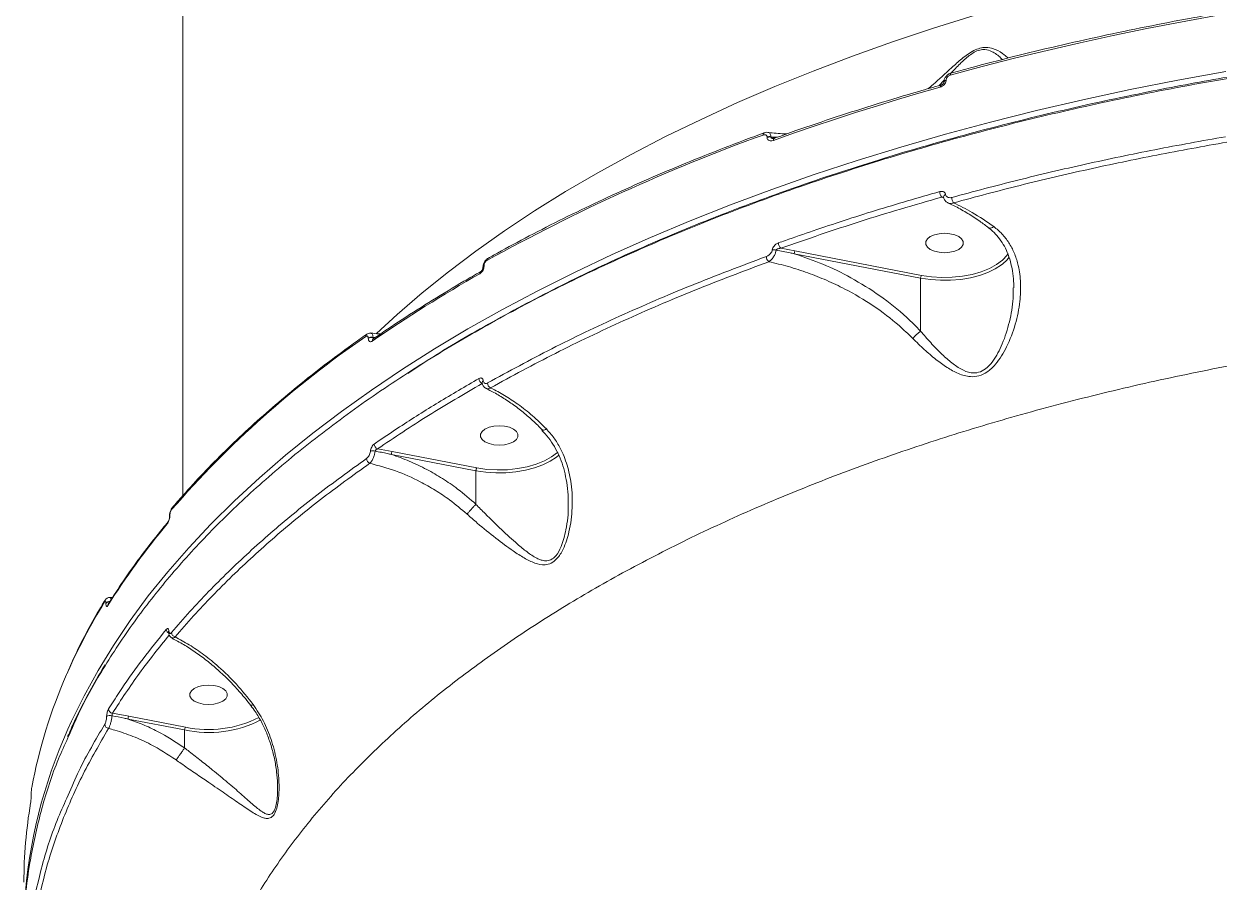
# Model space of a CAD drawing. Header units: millimetres. Extents: x -7151 to 6134, y -5040 to 5562.
# Drawn here: x -447.6 to -161.9, y 1343.6 to 1548.6 of the extents above; entities that cross this region are included whole.
import ezdxf

# ---------------------------------------------------------------- set-up
doc = ezdxf.new("R2010")
doc.units = ezdxf.units.MM
doc.layers.add('DIKOM_ОБЪЕКТ', color=7, linetype='Continuous')

msp = doc.modelspace()

# ---------------------------------------------------------------- linework, layer by layer
at = {"layer": 'DIKOM_ОБЪЕКТ', "color": 7, "linetype": 'Continuous', "lineweight": 15}
for p, q in [((-409.562, 1698.034), (-409.562, 1435.926)), ((-227.636, 1535.163), (-228.907, 1533.841)), ((-227.692, 1534.739), (-227.692, 1534.711)), ((-227.167, 1535.192), (-227.167, 1535.164)), ((-269.969, 1521.489), (-269.969, 1521.578)), ((-269.069, 1521.645), (-269.069, 1521.556)), ((-267.511, 1521.522), (-269.069, 1521.645)), ((-269.069, 1521.556), (-267.963, 1521.362)), ((-268.204, 1521.277), (-268.213, 1521.273)), ((-227.791, 1507.041), (-228.235, 1507.232)), ((-227.803, 1507.201), (-227.8, 1507.19)), ((-266.672, 1495.001), (-263.312, 1494.363)), ((-263.312, 1494.363), (-233.094, 1488.519)), ((-233.269, 1487.85), (-263.488, 1493.693)), ((-337.852, 1490.47), (-337.852, 1490.423)), ((-337.591, 1490.817), (-337.591, 1490.77)), ((-233.269, 1475.197), (-233.269, 1487.85)), ((-365.264, 1473.451), (-365.264, 1473.52)), ((-364.134, 1473.7), (-364.134, 1473.632)), ((-363.57, 1473.682), (-364.134, 1473.7)), ((-364.134, 1473.632), (-363.747, 1473.563)), ((-363.051, 1447.067), (-359.555, 1446.406)), ((-339.53, 1441.83), (-359.73, 1445.736)), ((-359.555, 1446.406), (-339.358, 1442.501)), ((-319.681, 1445.592), (-320.028, 1445.296)), ((-339.53, 1433.831), (-339.53, 1441.83)), ((-412.755, 1431.022), (-412.755, 1430.954)), ((-412.673, 1431.228), (-412.673, 1431.159)), ((-426.394, 1411.519), (-427.04, 1411.568)), ((-427.957, 1410.157), (-427.957, 1410.204)), ((-427.396, 1409.982), (-427.394, 1409.984)), ((-426.398, 1383.919), (-422.477, 1383.178)), ((-409.147, 1379.897), (-422.652, 1382.508)), ((-422.477, 1383.178), (-408.971, 1380.566)), ((-409.147, 1375.613), (-409.147, 1379.897)), ((-386.985, 1365.66), (-386.989, 1366.096)), ((-445.804, 1364.677), (-445.8, 1364.724)), ((-445.804, 1364.677), (-445.804, 1364.588)), ((-445.804, 1364.588), (-445.8, 1364.635)), ((-445.8, 1364.724), (-445.8, 1364.635))]:
    msp.add_line(p, q, dxfattribs=at)
at = {"layer": 'DIKOM_ОБЪЕКТ', "color": 7, "linetype": 'Continuous', "lineweight": 15, "flags": 128}
for points in [[(-363.323, 1474.625), (-358.384, 1479.169), (-352.405, 1484.32), (-346.123, 1489.374), (-339.546, 1494.327), (-332.678, 1499.175), (-325.526, 1503.913), (-318.098, 1508.536), (-310.398, 1513.04), (-302.436, 1517.421), (-294.218, 1521.675), (-285.752, 1525.798), (-277.045, 1529.786), (-268.107, 1533.636), (-258.945, 1537.343), (-249.567, 1540.904), (-239.983, 1544.317), (-230.202, 1547.578), (-220.232, 1550.683)], [(-163.017, 1550.504), (-171.149, 1549.029), (-179.221, 1547.468), (-187.23, 1545.822), (-195.171, 1544.092), (-203.041, 1542.278), (-210.837, 1540.381), (-218.556, 1538.402), (-226.195, 1536.342)], [(-437.036, 1380.107), (-436.177, 1382.006), (-433.186, 1388.092), (-429.854, 1394.131), (-426.183, 1400.117), (-422.176, 1406.046), (-417.837, 1411.913), (-413.169, 1417.712), (-408.176, 1423.439), (-402.863, 1429.089), (-397.233, 1434.657), (-391.293, 1440.139), (-385.046, 1445.53), (-378.498, 1450.825), (-371.654, 1456.02), (-364.52, 1461.11), (-357.103, 1466.092), (-349.408, 1470.96), (-341.442, 1475.712), (-333.212, 1480.343), (-324.724, 1484.848), (-315.986, 1489.225), (-307.005, 1493.47), (-297.789, 1497.578), (-288.345, 1501.547), (-278.681, 1505.373), (-268.806, 1509.053), (-258.728, 1512.584), (-248.455, 1515.963), (-237.996, 1519.187), (-227.36, 1522.253), (-216.555, 1525.159), (-205.591, 1527.902), (-194.478, 1530.481), (-183.224, 1532.892), (-171.838, 1535.134), (-160.331, 1537.204)], [(-225.988, 1536.853), (-226.003, 1536.848), (-226.069, 1536.804), (-226.122, 1536.729), (-226.162, 1536.624), (-226.187, 1536.494), (-226.195, 1536.342)], [(-228.584, 1533.483), (-233.714, 1532.018), (-238.805, 1530.517), (-243.854, 1528.979), (-248.861, 1527.405), (-253.824, 1525.796), (-258.744, 1524.15), (-263.619, 1522.47), (-268.447, 1520.755)], [(-227.297, 1507.839), (-227.491, 1507.731), (-227.646, 1507.604), (-227.753, 1507.464), (-227.804, 1507.32), (-227.803, 1507.201)], [(-227.562, 1493.934), (-226.294, 1494.028), (-225.129, 1494.302), (-224.161, 1494.734), (-223.469, 1495.289), (-223.108, 1495.922), (-223.108, 1496.582), (-223.469, 1497.215), (-224.161, 1497.77), (-225.129, 1498.202), (-226.294, 1498.476), (-227.562, 1498.57), (-228.83, 1498.476), (-229.995, 1498.202), (-230.963, 1497.77), (-231.655, 1497.215), (-232.016, 1496.582), (-232.016, 1495.922), (-231.655, 1495.289), (-230.963, 1494.734), (-229.995, 1494.302), (-228.83, 1494.028), (-227.562, 1493.934)], [(-213.594, 1491.3), (-213.919, 1491.044), (-215.43, 1490.064), (-217.204, 1489.208), (-219.203, 1488.496), (-221.383, 1487.944), (-223.697, 1487.562), (-226.095, 1487.359), (-228.525, 1487.34), (-230.934, 1487.505), (-233.269, 1487.85)], [(-233.094, 1488.519), (-230.7, 1488.171), (-228.232, 1488.019), (-225.746, 1488.065), (-223.305, 1488.308), (-220.967, 1488.744), (-218.787, 1489.361), (-216.82, 1490.145), (-215.113, 1491.076), (-213.706, 1492.132), (-213.609, 1492.219)], [(-213.609, 1492.219), (-212.633, 1493.287), (-212.32, 1493.745)], [(-212.079, 1492.886), (-212.704, 1492.128), (-213.594, 1491.3)], [(-333.98, 1447.944), (-332.712, 1448.038), (-331.547, 1448.312), (-330.579, 1448.744), (-329.886, 1449.299), (-329.526, 1449.932), (-329.526, 1450.591), (-329.886, 1451.224), (-330.579, 1451.779), (-331.547, 1452.211), (-332.712, 1452.485), (-333.98, 1452.579), (-335.248, 1452.485), (-336.413, 1452.211), (-337.381, 1451.779), (-338.073, 1451.224), (-338.434, 1450.591), (-338.434, 1449.932), (-338.073, 1449.299), (-337.381, 1448.744), (-336.413, 1448.312), (-335.248, 1448.038), (-333.98, 1447.944)], [(-320.028, 1445.296), (-320.287, 1445.091), (-321.782, 1444.11), (-323.54, 1443.252), (-325.522, 1442.536), (-327.687, 1441.977), (-329.987, 1441.587), (-332.373, 1441.375), (-334.793, 1441.345), (-337.196, 1441.498), (-339.53, 1441.83)], [(-339.358, 1442.501), (-336.967, 1442.166), (-334.505, 1442.025), (-332.029, 1442.082), (-329.601, 1442.336), (-327.277, 1442.779), (-325.115, 1443.402), (-323.164, 1444.189), (-321.474, 1445.122), (-320.083, 1446.178), (-319.936, 1446.314)], [(-403.439, 1385.981), (-402.171, 1386.075), (-401.006, 1386.349), (-400.038, 1386.781), (-399.346, 1387.336), (-398.985, 1387.969), (-398.985, 1388.629), (-399.346, 1389.262), (-400.038, 1389.817), (-401.006, 1390.249), (-402.171, 1390.523), (-403.439, 1390.616), (-404.707, 1390.523), (-405.872, 1390.249), (-406.84, 1389.817), (-407.532, 1389.262), (-407.893, 1388.629), (-407.893, 1387.969), (-407.532, 1387.336), (-406.84, 1386.781), (-405.872, 1386.349), (-404.707, 1386.075), (-403.439, 1385.981)]]:
    msp.add_lwpolyline(points, dxfattribs=at)
at = {"layer": 'DIKOM_ОБЪЕКТ', "color": 7, "linetype": 'Continuous', "lineweight": 15}
for centre, radius, start, end in [((-228.082, 1533.576), 0.51, 125.06718, 190.52961), ((-227.112, 1534.596), 0.599, 95.32905, 165.79632), ((-227.115, 1534.576), 0.591, 95.05794, 167.46486), ((-270.414, 1522.122), 0.526, 122.7755, 188.3802), ((-116.389, 1094.408), 454.706, 109.86961, 119.01111), ((-269.389, 1519.864), 1.809, 79.81987, 108.69879), ((-269.389, 1519.774), 1.81, 79.83259, 108.68606), ((-267.934, 1520.835), 0.52, 122.52132, 188.89076), ((-226.716, 1508.53), 1.999, 179.94984, 220.5067), ((-223.783, 1507.142), 2.064, 180.2539, 218.60382), ((-268.374, 1492.513), 2.138, 74.44297, 99.20728), ((-265.51, 1496.286), 1.733, 180.47022, 227.87887), ((-262.177, 1493.707), 1.311, 149.98922, 180.608), ((-336.342, 1492.112), 0.572, 124.2949, 185.15973), ((-268.391, 1493.053), 1.743, 180.8256, 226.84292), ((-169.386, 1189.875), 343.595, 119.5045, 124.56554), ((-338.036, 1488.964), 0.57, 124.22986, 185.28999), ((-337.427, 1490.42), 0.429, 112.47863, 172.71658), ((-337.43, 1490.377), 0.425, 112.26795, 174.58921), ((-231.958, 1487.864), 1.311, 149.98922, 180.608), ((-227.118, 1271.7), 245.258, 124.45462, 139.01587), ((-365.27, 1473.971), 0.604, 128.01908, 183.52875), ((-364.461, 1472.122), 1.612, 78.29017, 119.86917), ((-364.461, 1472.053), 1.612, 78.29017, 119.86917), ((-363.721, 1472.855), 0.604, 127.71893, 183.49717), ((-337.397, 1463.926), 1.413, 181.95263, 241.6442), ((-337.535, 1462.905), 0.517, 120.71285, 183.3962), ((-335.349, 1462.87), 1.433, 182.14559, 239.27073), ((-362.525, 1448.287), 1.329, 182.66229, 246.64949), ((-364.104, 1444.658), 1.938, 75.73983, 110.0875), ((-358.42, 1445.75), 1.311, 149.98245, 180.60977), ((-364.336, 1444.824), 1.331, 182.89276, 244.84693), ((-412.438, 1431.013), 0.318, 137.60127, 177.91641), ((-412.439, 1430.945), 0.317, 137.55619, 178.70433), ((-411.596, 1432.568), 0.665, 140.12826, 181.30267), ((-280.754, 1317.769), 173.115, 139.96435, 147.95993), ((-412.62, 1429.138), 0.679, 140.22567, 180.84283), ((-427.563, 1410.578), 0.696, 148.81145, 180.52087), ((-306.105, 1335.722), 143.262, 148.50208, 156.37463), ((-427.126, 1409.44), 1.129, 84.54839, 137.38505), ((-427.134, 1409.404), 1.115, 85.60411, 137.52852), ((-426.802, 1409.615), 0.698, 148.47577, 180.49121), ((-412.387, 1404.005), 1.153, 184.06025, 241.41539), ((-412.558, 1403.293), 0.437, 144.7121, 182.99078), ((-411.133, 1403.256), 1.169, 184.17148, 255.00597), ((-324.524, 1343.528), 123.259, 156.26794, 169.42382), ((-426.922, 1381.749), 1.607, 74.92185, 122.99411), ((-426.242, 1385.019), 1.112, 184.63322, 261.92993), ((-421.342, 1382.522), 1.311, 149.98245, 180.60977), ((-403.463, 1406.712), 26.719, 258.10464, 296.82692), ((-328.204, 1330.984), 119.405, 155.70724, 176.38424), ((-427.143, 1381.342), 1.102, 184.5582, 259.40334), ((-403.436, 1406.62), 27.326, 257.93827, 297.08194), ((-407.835, 1379.911), 1.311, 149.98922, 180.608), ((-335.298, 1343.53), 112.264, 170.32587, 179.98847)]:
    msp.add_arc(centre, radius, start, end, dxfattribs=at)
for points, knots in [([(-162.867, 1551.002), (-164.777, 1550.662), (-170.316, 1549.676), (-179.404, 1547.927), (-190.087, 1545.705), (-200.647, 1543.332), (-211.076, 1540.809), (-219.506, 1538.628), (-224.443, 1537.276), (-225.989, 1536.852)], [0, 0, 0, 0, 0.0879806, 0.2551317, 0.4222891, 0.5894507, 0.7566152, 0.9237863, 1, 1, 1, 1]), ([(-28.564, 1546.581), (-33.143, 1546.552), (-45.477, 1546.475), (-65.545, 1545.799), (-88.668, 1544.392), (-111.827, 1542.3), (-134.94, 1539.512), (-157.924, 1536.02), (-180.274, 1531.899), (-201.927, 1527.18), (-222.838, 1521.902), (-243.348, 1515.982), (-263.366, 1509.411), (-282.81, 1502.197), (-301.252, 1494.498), (-318.651, 1486.354), (-334.991, 1477.809), (-350.54, 1468.726), (-365.207, 1459.113), (-378.918, 1448.99), (-391.226, 1438.704), (-402.164, 1428.312), (-411.793, 1417.869), (-420.418, 1407.083), (-427.902, 1395.966), (-433.512, 1386.232), (-436.109, 1380.188), (-437.045, 1378.008)], [0, 0, 0, 0, 0.0243023, 0.065474, 0.1066773, 0.1478491, 0.1902168, 0.2326189, 0.2749866, 0.3161585, 0.3573618, 0.3985335, 0.4409013, 0.4833036, 0.5256713, 0.5668428, 0.6080463, 0.649218, 0.6915856, 0.7339879, 0.7763555, 0.8160449, 0.8557626, 0.8954519, 0.9362087, 0.9769961, 1, 1, 1, 1]), ([(-355.79, 1465.095), (-353.9, 1466.355), (-347.2, 1470.823), (-334.634, 1478.05), (-318.182, 1486.736), (-300.77, 1494.89), (-282.492, 1502.521), (-263.373, 1509.619), (-243.487, 1516.169), (-222.925, 1522.139), (-201.783, 1527.503), (-181.488, 1531.936), (-162.194, 1535.558), (-144.013, 1538.498), (-125.592, 1541.01), (-106.758, 1543.113), (-87.532, 1544.783), (-67.948, 1545.991), (-48.275, 1546.76), (-35.131, 1546.869), (-28.562, 1546.924)], [0, 0, 0, 0, 0.0246416, 0.0873684, 0.1499955, 0.2124251, 0.2748548, 0.3374811, 0.4002081, 0.4629345, 0.5255612, 0.5879908, 0.6385772, 0.6892155, 0.7398537, 0.7904401, 0.842801, 0.8952202, 0.9476388, 1, 1, 1, 1]), ([(-231.499, 1533.101), (-231.095, 1533.434), (-229.279, 1534.93), (-226.63, 1537.469), (-223.853, 1539.941), (-222.056, 1541.332), (-220.601, 1542.251), (-219.076, 1542.864), (-217.41, 1543.057), (-216.271, 1542.804), (-214.731, 1542.221), (-213.461, 1541.433), (-212.672, 1540.696), (-212.394, 1540.438)], [0, 0, 0, 0, 0.0632719, 0.2840959, 0.4012131, 0.4605578, 0.5217823, 0.5807883, 0.639747, 0.7316642, 0.7562157, 0.9144027, 1, 1, 1, 1]), ([(-213.804, 1540.072), (-213.861, 1540.143), (-214.369, 1540.786), (-215.272, 1541.477), (-216.641, 1542.21), (-217.628, 1542.552), (-219.129, 1542.443), (-220.46, 1541.875), (-221.676, 1541.039), (-222.486, 1540.346), (-223.7, 1539.241), (-224.81, 1538.105), (-225.765, 1537.11), (-226.037, 1536.827)], [0, 0, 0, 0, 0.0294738, 0.2662165, 0.3016022, 0.4310495, 0.5111479, 0.5909141, 0.6673955, 0.7443616, 0.76071, 0.931826, 1, 1, 1, 1]), ([(-225.986, 1536.838), (-226.043, 1536.826), (-226.345, 1536.763), (-226.867, 1536.435), (-227.392, 1535.85), (-227.674, 1535.236), (-227.667, 1534.871), (-227.664, 1534.742)], [0, 0, 0, 0, 0.0618311, 0.3256262, 0.6140308, 0.8635265, 1, 1, 1, 1]), ([(-228.375, 1533.993), (-230.146, 1533.491), (-235.281, 1532.034), (-243.663, 1529.515), (-253.459, 1526.389), (-261.626, 1523.626), (-266.498, 1521.886), (-268.213, 1521.273)], [0, 0, 0, 0, 0.1293243, 0.3750459, 0.6207757, 0.8665113, 1, 1, 1, 1]), ([(-227.167, 1535.164), (-227.171, 1535.099), (-227.181, 1534.884), (-227.318, 1534.491), (-227.636, 1534.043), (-228.08, 1533.671), (-228.416, 1533.546), (-228.584, 1533.483)], [0, 0, 0, 0, 0.0931384, 0.3039013, 0.5301909, 0.765217, 1, 1, 1, 1]), ([(-227.694, 1534.705), (-227.693, 1534.698), (-227.692, 1534.681), (-227.712, 1534.595), (-227.764, 1534.478), (-227.857, 1534.34), (-227.995, 1534.197), (-228.166, 1534.076), (-228.307, 1534.01), (-228.365, 1533.998), (-228.374, 1533.996)], [0, 0, 0, 0, 0.0920622, 0.2055544, 0.3189866, 0.4536194, 0.6001759, 0.7735321, 0.9657646, 1, 1, 1, 1]), ([(-226.195, 1536.342), (-226.31, 1536.3), (-226.539, 1536.214), (-226.843, 1535.961), (-227.063, 1535.654), (-227.158, 1535.383), (-227.165, 1535.236), (-227.167, 1535.192)], [0, 0, 0, 0, 0.2336494, 0.4673412, 0.6955613, 0.9086916, 1, 1, 1, 1]), ([(-270.699, 1522.564), (-272.342, 1521.957), (-277.106, 1520.196), (-284.85, 1517.181), (-293.862, 1513.478), (-302.672, 1509.647), (-311.275, 1505.692), (-319.666, 1501.617), (-327.692, 1497.498), (-333.308, 1494.461), (-336.22, 1492.832), (-336.664, 1492.584)], [0, 0, 0, 0, 0.0688399, 0.1996462, 0.3304607, 0.4612751, 0.592095, 0.7229207, 0.8537488, 0.9776952, 1, 1, 1, 1]), ([(-269.762, 1522.682), (-269.774, 1522.686), (-269.972, 1522.737), (-270.302, 1522.699), (-270.588, 1522.582), (-270.694, 1522.538)], [0, 0, 0, 0, 0.0410759, 0.6437573, 1, 1, 1, 1]), ([(-265.278, 1522.315), (-265.474, 1522.318), (-266.953, 1522.343), (-268.455, 1522.517), (-269.757, 1522.667)], [0, 0, 0, 0, 0.1329306, 1, 1, 1, 1]), ([(-269.757, 1522.666), (-269.685, 1522.659), (-269.509, 1522.641), (-269.294, 1522.439), (-269.118, 1522.109), (-269.086, 1521.801), (-269.069, 1521.645)], [0, 0, 0, 0, 0.1875408, 0.4574353, 0.7258839, 1, 1, 1, 1]), ([(-269.969, 1521.578), (-269.977, 1521.656), (-269.993, 1521.812), (-270.115, 1521.983), (-270.301, 1522.096), (-270.56, 1522.136), (-270.784, 1522.098), (-270.915, 1522.052), (-270.935, 1522.045)], [0, 0, 0, 0, 0.1673386, 0.3344699, 0.5091423, 0.7130189, 0.9577337, 1, 1, 1, 1]), ([(-268.447, 1520.755), (-268.475, 1520.745), (-268.682, 1520.673), (-269.038, 1520.616), (-269.45, 1520.684), (-269.739, 1520.864), (-269.931, 1521.129), (-269.956, 1521.369), (-269.969, 1521.489)], [0, 0, 0, 0, 0.0393106, 0.2872402, 0.4952077, 0.6710245, 0.8352889, 1, 1, 1, 1]), ([(-269.069, 1521.556), (-269.066, 1521.534), (-269.06, 1521.491), (-269.003, 1521.408), (-268.872, 1521.321), (-268.693, 1521.256), (-268.561, 1521.236), (-268.508, 1521.228)], [0, 0, 0, 0, 0.10297359, 0.20458712, 0.45396904, 0.77811347, 1, 1, 1, 1]), ([(-268.207, 1521.287), (-268.257, 1521.266), (-268.387, 1521.212), (-268.501, 1521.222), (-268.5, 1521.221), (-268.5, 1521.22)], [0, 0, 0, 0, 0.3300952, 0.8494794, 1, 1, 1, 1]), ([(-225.847, 1507.132), (-220.592, 1508.54), (-210.081, 1511.356), (-193.851, 1515.143), (-177.324, 1518.63), (-166.05, 1520.646), (-160.414, 1521.653)], [0, 0, 0, 0, 0.2490971, 0.4981961, 0.7490989, 1, 1, 1, 1]), ([(-160.111, 1520.341), (-165.695, 1519.343), (-176.862, 1517.348), (-193.315, 1513.88), (-209.551, 1510.098), (-220.114, 1507.268), (-225.396, 1505.854)], [0, 0, 0, 0, 0.24909903, 0.49819331, 0.74909785, 1, 1, 1, 1]), ([(-267.243, 1496.272), (-266.695, 1496.468), (-263.955, 1497.446), (-256.311, 1500.094), (-244.115, 1504.079), (-233.851, 1507.047), (-228.714, 1508.532)], [0, 0, 0, 0, 0.0441452, 0.2207204, 0.6100142, 1, 1, 1, 1]), ([(-228.714, 1508.532), (-228.667, 1508.544), (-228.459, 1508.596), (-228.104, 1508.604), (-227.715, 1508.47), (-227.421, 1508.216), (-227.338, 1507.965), (-227.297, 1507.839)], [0, 0, 0, 0, 0.0733507, 0.3225099, 0.5550146, 0.7774182, 1, 1, 1, 1]), ([(-228.235, 1507.232), (-234.792, 1505.33), (-247.925, 1501.52), (-260.417, 1497.176), (-266.672, 1495.001)], [0, 0, 0, 0, 0.4992736, 1, 1, 1, 1]), ([(-227.763, 1507.139), (-227.808, 1507.158), (-227.932, 1507.209), (-228.096, 1507.229), (-228.21, 1507.231), (-228.235, 1507.232)], [0, 0, 0, 0, 0.3053162, 0.8404969, 1, 1, 1, 1]), ([(-227.792, 1507.202), (-227.789, 1507.172), (-227.76, 1506.868), (-227.462, 1506.377), (-227.045, 1505.948), (-226.751, 1505.858), (-226.7, 1505.842)], [0, 0, 0, 0, 0.0502384, 0.4928999, 0.9118228, 1, 1, 1, 1]), ([(-227.297, 1507.839), (-227.255, 1507.712), (-227.172, 1507.458), (-226.873, 1507.2), (-226.476, 1507.062), (-226.111, 1507.067), (-225.896, 1507.12), (-225.847, 1507.132)], [0, 0, 0, 0, 0.2211108, 0.4418678, 0.674489, 0.9251765, 1, 1, 1, 1]), ([(-226.71, 1505.792), (-226.118, 1505.524), (-224.551, 1504.813), (-222.017, 1503.363), (-219.344, 1501.657), (-217.678, 1500.382), (-216.951, 1499.827)], [0, 0, 0, 0, 0.1798185, 0.4760351, 0.7716088, 1, 1, 1, 1]), ([(-225.396, 1505.854), (-225.467, 1505.828), (-225.774, 1505.718), (-226.245, 1505.655), (-226.562, 1505.789), (-226.689, 1505.842)], [0, 0, 0, 0, 0.1516344, 0.659964, 1, 1, 1, 1]), ([(-225.396, 1505.854), (-223.907, 1505.136), (-220.651, 1503.567), (-217.498, 1501.358), (-215.788, 1500.16)], [0, 0, 0, 0, 0.4574423, 1, 1, 1, 1]), ([(-215.788, 1500.16), (-215.699, 1500.093), (-214.909, 1499.491), (-213.533, 1498.195), (-211.935, 1496.043), (-210.708, 1493.578), (-209.746, 1490.467), (-209.268, 1486.679), (-209.47, 1481.942), (-210.525, 1476.753), (-212.17, 1472.382), (-213.911, 1469.237), (-215.414, 1467.14), (-217.216, 1465.413), (-219.315, 1464.39), (-221.7, 1464.187), (-224.293, 1464.961), (-227.003, 1466.485), (-229.705, 1468.461), (-232.437, 1470.783), (-234.249, 1472.557), (-235.161, 1473.449)], [0, 0, 0, 0, 0.0056299, 0.0501946, 0.0960213, 0.143343, 0.1917776, 0.262306, 0.3349982, 0.4257406, 0.5191878, 0.5587282, 0.5987865, 0.6438246, 0.6799316, 0.7160757, 0.7691278, 0.8232017, 0.8784536, 0.9388517, 1, 1, 1, 1]), ([(-216.975, 1499.819), (-216.666, 1499.582), (-215.824, 1498.935), (-214.666, 1497.633), (-213.479, 1495.936), (-212.512, 1494.004), (-211.785, 1491.871), (-211.278, 1489.533), (-211.017, 1487.417), (-211.033, 1486.058), (-211.038, 1485.567)], [0, 0, 0, 0, 0.0728186, 0.198951, 0.3318498, 0.4697349, 0.6117449, 0.7560879, 0.9118799, 1, 1, 1, 1]), ([(-215.788, 1500.16), (-215.818, 1500.139), (-216.008, 1500.002), (-216.36, 1499.811), (-216.743, 1499.719), (-216.879, 1499.828), (-216.934, 1499.872)], [0, 0, 0, 0, 0.0592205, 0.3796331, 0.7480414, 1, 1, 1, 1]), ([(-270.134, 1493.028), (-269.925, 1493.126), (-269.556, 1493.298), (-269.118, 1493.729), (-268.825, 1494.173), (-268.753, 1494.473), (-268.717, 1494.624)], [0, 0, 0, 0, 0.3291762, 0.5798038, 0.7886247, 1, 1, 1, 1]), ([(-267.801, 1494.573), (-267.851, 1494.321), (-267.948, 1493.828), (-268.318, 1493.061), (-268.826, 1492.362), (-269.284, 1491.961), (-269.541, 1491.806), (-269.583, 1491.781)], [0, 0, 0, 0, 0.2233862, 0.4376676, 0.6849511, 0.9488152, 1, 1, 1, 1]), ([(-268.717, 1494.624), (-268.678, 1494.782), (-268.601, 1495.097), (-268.287, 1495.563), (-267.853, 1495.974), (-267.476, 1496.186), (-267.267, 1496.264), (-267.243, 1496.272)], [0, 0, 0, 0, 0.2148069, 0.4259436, 0.6816953, 0.9641136, 1, 1, 1, 1]), ([(-266.672, 1495.001), (-266.831, 1494.987), (-267.107, 1494.962), (-267.453, 1494.86), (-267.661, 1494.749), (-267.766, 1494.65), (-267.791, 1494.596), (-267.801, 1494.573)], [0, 0, 0, 0, 0.3755302, 0.651716, 0.8445117, 0.9349417, 1, 1, 1, 1]), ([(-263.488, 1493.693), (-263.8, 1493.759), (-265.236, 1494.062), (-266.675, 1494.349), (-267.801, 1494.573)], [0, 0, 0, 0, 0.2174648, 1, 1, 1, 1]), ([(-336.658, 1492.569), (-336.715, 1492.542), (-336.957, 1492.426), (-337.324, 1492.036), (-337.69, 1491.404), (-337.871, 1490.834), (-337.838, 1490.531), (-337.832, 1490.474)], [0, 0, 0, 0, 0.0780539, 0.3328451, 0.6248343, 0.9304038, 1, 1, 1, 1]), ([(-336.912, 1492.06), (-336.988, 1492.008), (-337.14, 1491.903), (-337.344, 1491.641), (-337.497, 1491.337), (-337.579, 1491.048), (-337.587, 1490.883), (-337.591, 1490.817)], [0, 0, 0, 0, 0.2142668, 0.4284328, 0.6428915, 0.8577478, 1, 1, 1, 1]), ([(-336.781, 1462.816), (-331.711, 1465.573), (-321.572, 1471.087), (-305.248, 1478.84), (-288.192, 1486.231), (-276.153, 1490.762), (-270.134, 1493.028)], [0, 0, 0, 0, 0.2485944, 0.4971904, 0.7485937, 1, 1, 1, 1]), ([(-269.583, 1491.781), (-275.522, 1489.547), (-287.401, 1485.078), (-304.368, 1477.739), (-320.732, 1469.982), (-330.965, 1464.419), (-336.081, 1461.638)], [0, 0, 0, 0, 0.2485948, 0.4971896, 0.7485958, 1, 1, 1, 1]), ([(-235.161, 1473.449), (-236.23, 1474.483), (-239.144, 1477.301), (-244.546, 1481.364), (-250.449, 1484.866), (-255.738, 1487.388), (-260.247, 1489.178), (-264.87, 1490.687), (-268.012, 1491.417), (-269.583, 1491.781)], [0, 0, 0, 0, 0.11280067, 0.30737451, 0.50623244, 0.62802746, 0.74983027, 0.87491274, 1, 1, 1, 1]), ([(-263.488, 1493.693), (-261.195, 1492.909), (-256.576, 1491.328), (-249.697, 1487.958), (-242.923, 1483.745), (-237.379, 1479.367), (-234.362, 1476.306), (-233.269, 1475.197)], [0, 0, 0, 0, 0.2061858, 0.4154228, 0.6401035, 0.8695977, 1, 1, 1, 1]), ([(-338.356, 1489.435), (-339.71, 1488.66), (-343.635, 1486.413), (-349.947, 1482.609), (-357.194, 1478.022), (-361.803, 1474.888), (-364.09, 1473.333)], [0, 0, 0, 0, 0.1498879, 0.43471084, 0.71954537, 1, 1, 1, 1]), ([(-337.591, 1490.77), (-337.596, 1490.673), (-337.608, 1490.427), (-337.729, 1489.997), (-337.959, 1489.541), (-338.262, 1489.148), (-338.49, 1488.99), (-338.604, 1488.911)], [0, 0, 0, 0, 0.1407804, 0.355295, 0.5700362, 0.784912, 1, 1, 1, 1]), ([(-337.855, 1490.418), (-337.855, 1490.395), (-337.854, 1490.338), (-337.881, 1490.185), (-337.944, 1489.987), (-338.047, 1489.776), (-338.172, 1489.6), (-338.276, 1489.491), (-338.344, 1489.442), (-338.35, 1489.439), (-338.351, 1489.439)], [0, 0, 0, 0, 0.0888078, 0.2207534, 0.3688466, 0.5326132, 0.6969814, 0.8337498, 0.9576086, 1, 1, 1, 1]), ([(-233.273, 1475.189), (-233.272, 1475.187), (-232.485, 1474.249), (-230.866, 1472.407), (-228.493, 1469.942), (-226.118, 1467.791), (-223.777, 1466.099), (-221.5, 1465.137), (-219.387, 1465.216), (-217.542, 1466.197), (-216.013, 1467.897), (-214.749, 1469.961), (-213.29, 1473.076), (-211.949, 1477.446), (-211.123, 1482.01), (-211.129, 1484.725), (-211.131, 1485.573)], [0, 0, 0, 0, 0.0001156, 0.0880533, 0.176916, 0.2541013, 0.3324648, 0.4043127, 0.4512791, 0.4981099, 0.5587017, 0.6142692, 0.6707842, 0.8029619, 0.9385397, 1, 1, 1, 1]), ([(-365.642, 1474.448), (-366.834, 1473.605), (-370.293, 1471.161), (-375.823, 1467.043), (-382.14, 1462.065), (-388.187, 1456.998), (-393.964, 1451.847), (-399.465, 1446.615), (-404.683, 1441.305), (-408.868, 1436.756), (-411.268, 1433.968), (-412.107, 1432.994)], [0, 0, 0, 0, 0.0652738, 0.1892985, 0.3133253, 0.4373495, 0.5613716, 0.6853862, 0.8093958, 0.9333928, 1, 1, 1, 1]), ([(-89.117, 1476.513), (-96.056, 1475.866), (-109.941, 1474.571), (-130.463, 1471.876), (-150.878, 1468.609), (-171.093, 1464.7), (-191.034, 1460.162), (-210.263, 1455.091), (-228.73, 1449.518), (-246.404, 1443.483), (-263.572, 1436.887), (-280.152, 1429.73), (-296.071, 1422.022), (-310.982, 1413.931), (-324.857, 1405.494), (-337.692, 1396.752), (-349.694, 1387.567), (-360.782, 1377.95), (-370.896, 1367.924), (-379.82, 1357.705), (-387.548, 1347.329), (-394.104, 1336.839), (-399.593, 1326.07), (-403.937, 1315.046), (-407.137, 1303.8), (-408.968, 1292.568), (-409.716, 1284.704), (-409.524, 1280.629), (-409.506, 1280.25)], [0, 0, 0, 0, 0.0392427, 0.0785159, 0.1177585, 0.158142, 0.1985586, 0.2389421, 0.2781873, 0.3174623, 0.3567076, 0.3970912, 0.4375084, 0.4778924, 0.5171659, 0.5564696, 0.5957434, 0.6361547, 0.6765986, 0.7170099, 0.7563481, 0.7957165, 0.8350548, 0.8755303, 0.9160386, 0.9565142, 0.9959507, 1, 1, 1, 1]), ([(-365.264, 1473.52), (-365.27, 1473.607), (-365.283, 1473.783), (-365.381, 1473.96), (-365.527, 1474.047), (-365.699, 1474.037), (-365.82, 1473.966), (-365.874, 1473.934)], [0, 0, 0, 0, 0.2039939, 0.4080235, 0.6135528, 0.8265385, 1, 1, 1, 1]), ([(-364.654, 1474.704), (-364.699, 1474.715), (-364.89, 1474.762), (-365.238, 1474.661), (-365.526, 1474.556), (-365.642, 1474.447), (-365.643, 1474.446)], [0, 0, 0, 0, 0.1286659, 0.5489349, 0.9950538, 1, 1, 1, 1]), ([(-364.658, 1474.707), (-364.637, 1474.71), (-364.522, 1474.73), (-364.356, 1474.566), (-364.184, 1474.23), (-364.151, 1473.877), (-364.134, 1473.7)], [0, 0, 0, 0, 0.0677541, 0.3776959, 0.6885184, 1, 1, 1, 1]), ([(-362.302, 1474.534), (-362.454, 1474.538), (-363.23, 1474.556), (-364.02, 1474.665), (-364.654, 1474.753)], [0, 0, 0, 0, 0.1966123, 1, 1, 1, 1]), ([(-235.161, 1473.449), (-235.131, 1473.481), (-234.922, 1473.706), (-234.487, 1474.142), (-233.847, 1474.728), (-233.464, 1475.035), (-233.273, 1475.189)], [0, 0, 0, 0, 0.0544829, 0.3766863, 0.6883344, 1, 1, 1, 1]), ([(-233.269, 1475.197), (-233.269, 1475.196), (-233.27, 1475.193), (-233.271, 1475.19), (-233.272, 1475.189), (-233.273, 1475.189)], [0, 0, 0, 0, 0.4529142, 0.826354, 1, 1, 1, 1]), ([(-364.324, 1472.818), (-364.407, 1472.769), (-364.594, 1472.659), (-364.861, 1472.648), (-365.084, 1472.784), (-365.235, 1473.053), (-365.254, 1473.318), (-365.264, 1473.451)], [0, 0, 0, 0, 0.17411906, 0.38955566, 0.59575991, 0.79788916, 1, 1, 1, 1]), ([(-364.134, 1473.632), (-364.129, 1473.594), (-364.124, 1473.548), (-364.085, 1473.469), (-364.045, 1473.435), (-364.01, 1473.407)], [0, 0, 0, 0, 0.3986781, 0.4839567, 1, 1, 1, 1]), ([(-364.084, 1473.338), (-364.092, 1473.332), (-364.104, 1473.324), (-364.097, 1473.327), (-364.095, 1473.328)], [0, 0, 0, 0, 0.6761651, 1, 1, 1, 1]), ([(-363.852, 1448.226), (-363.452, 1448.5), (-361.451, 1449.873), (-356.422, 1453.228), (-348.569, 1458.216), (-342.064, 1461.99), (-338.809, 1463.878)], [0, 0, 0, 0, 0.0507739, 0.2538563, 0.6266997, 1, 1, 1, 1]), ([(-338.068, 1462.683), (-342.405, 1460.159), (-351.088, 1455.104), (-359.061, 1449.748), (-363.051, 1447.067)], [0, 0, 0, 0, 0.4994479, 1, 1, 1, 1]), ([(-338.809, 1463.878), (-338.786, 1463.891), (-338.649, 1463.965), (-338.4, 1464.027), (-338.11, 1463.951), (-337.888, 1463.726), (-337.829, 1463.475), (-337.799, 1463.35)], [0, 0, 0, 0, 0.0489238, 0.2871166, 0.5249455, 0.7625036, 1, 1, 1, 1]), ([(-338.052, 1462.89), (-338.053, 1462.893), (-338.057, 1462.902), (-338.053, 1462.88), (-338.051, 1462.867)], [0, 0, 0, 0, 0.3775156, 1, 1, 1, 1]), ([(-338.041, 1462.877), (-338.038, 1462.834), (-338.018, 1462.551), (-337.815, 1462.105), (-337.47, 1461.67), (-337.189, 1461.563), (-337.106, 1461.532)], [0, 0, 0, 0, 0.07269586, 0.48062586, 0.84657773, 1, 1, 1, 1]), ([(-337.799, 1463.35), (-337.769, 1463.224), (-337.709, 1462.972), (-337.486, 1462.746), (-337.193, 1462.669), (-336.941, 1462.731), (-336.804, 1462.804), (-336.781, 1462.816)], [0, 0, 0, 0, 0.2377128, 0.475457, 0.7137315, 0.952023, 1, 1, 1, 1]), ([(-337.124, 1461.454), (-336.496, 1461.152), (-334.964, 1460.416), (-332.539, 1458.949), (-329.873, 1457.111), (-327.272, 1455.021), (-325.186, 1453.164), (-324.016, 1451.937), (-323.645, 1451.549)], [0, 0, 0, 0, 0.1348221, 0.3284301, 0.5225418, 0.7166823, 0.910373, 1, 1, 1, 1]), ([(-336.081, 1461.638), (-336.118, 1461.617), (-336.341, 1461.493), (-336.714, 1461.376), (-336.979, 1461.476), (-337.097, 1461.52)], [0, 0, 0, 0, 0.1011366, 0.6028839, 1, 1, 1, 1]), ([(-336.081, 1461.638), (-336.039, 1461.618), (-334.912, 1461.082), (-332.693, 1459.888), (-329.369, 1457.696), (-325.994, 1455.057), (-323.812, 1452.927), (-322.713, 1451.855)], [0, 0, 0, 0, 0.0089008, 0.2417866, 0.4772792, 0.7368299, 1, 1, 1, 1]), ([(-322.713, 1451.855), (-322.09, 1451.151), (-320.83, 1449.729), (-319.095, 1446.832), (-317.613, 1443.155), (-316.605, 1438.347), (-316.386, 1432.951), (-316.972, 1428.371), (-317.876, 1425.095), (-318.751, 1422.857), (-319.95, 1420.899), (-321.507, 1419.662), (-323.328, 1419.211), (-325.516, 1419.691), (-328.024, 1420.948), (-331.094, 1422.935), (-334.793, 1425.707), (-338.527, 1428.731), (-340.842, 1430.751), (-341.66, 1431.465)], [0, 0, 0, 0, 0.0443376, 0.0895894, 0.1599539, 0.2324662, 0.3224989, 0.4152109, 0.4503606, 0.4859289, 0.5329433, 0.5664241, 0.5998048, 0.6530984, 0.7102647, 0.7686665, 0.857876, 0.9497889, 1, 1, 1, 1]), ([(-323.756, 1451.441), (-323.491, 1451.18), (-322.64, 1450.339), (-321.431, 1448.704), (-320.138, 1446.562), (-319.117, 1444.233), (-318.354, 1441.714), (-317.805, 1438.98), (-317.506, 1436.434), (-317.512, 1434.795), (-317.515, 1434.167)], [0, 0, 0, 0, 0.0587412, 0.1889141, 0.3230072, 0.4584221, 0.5951295, 0.7411372, 0.9007187, 1, 1, 1, 1]), ([(-322.713, 1451.855), (-322.743, 1451.836), (-322.875, 1451.753), (-323.158, 1451.601), (-323.476, 1451.489), (-323.569, 1451.56), (-323.61, 1451.592)], [0, 0, 0, 0, 0.0660665, 0.2927028, 0.6909311, 1, 1, 1, 1]), ([(-364.769, 1446.478), (-364.741, 1446.657), (-364.687, 1447.005), (-364.463, 1447.519), (-364.179, 1447.955), (-363.961, 1448.135), (-363.852, 1448.226)], [0, 0, 0, 0, 0.2592089, 0.5022068, 0.7511177, 1, 1, 1, 1]), ([(-365.665, 1444.757), (-365.559, 1444.846), (-365.347, 1445.024), (-365.067, 1445.453), (-364.864, 1445.936), (-364.788, 1446.287), (-364.771, 1446.458), (-364.769, 1446.478)], [0, 0, 0, 0, 0.2486658, 0.4974926, 0.7389025, 0.9702975, 1, 1, 1, 1]), ([(-363.626, 1446.536), (-363.63, 1446.504), (-363.659, 1446.219), (-363.777, 1445.635), (-364.07, 1444.821), (-364.462, 1444.088), (-364.755, 1443.775), (-364.902, 1443.62)], [0, 0, 0, 0, 0.0300268, 0.2639377, 0.5066438, 0.754424, 1, 1, 1, 1]), ([(-363.051, 1447.067), (-363.12, 1447.044), (-363.253, 1446.998), (-363.431, 1446.872), (-363.555, 1446.729), (-363.611, 1446.611), (-363.623, 1446.553), (-363.626, 1446.536)], [0, 0, 0, 0, 0.273529, 0.5341879, 0.7689183, 0.9340939, 1, 1, 1, 1]), ([(-359.73, 1445.736), (-360.043, 1445.803), (-361.339, 1446.08), (-362.639, 1446.339), (-363.626, 1446.536)], [0, 0, 0, 0, 0.2408434, 1, 1, 1, 1]), ([(-359.73, 1445.736), (-358.307, 1445.228), (-355.445, 1444.206), (-351.365, 1442.242), (-347.497, 1440.003), (-343.503, 1437.283), (-340.963, 1435.076), (-339.53, 1433.831)], [0, 0, 0, 0, 0.1948058, 0.3916428, 0.5750691, 0.7602102, 1, 1, 1, 1]), ([(-412.299, 1403.171), (-410.845, 1404.847), (-406.591, 1409.749), (-398.846, 1417.715), (-388.732, 1426.991), (-377.754, 1436.047), (-369.694, 1441.854), (-365.665, 1444.757)], [0, 0, 0, 0, 0.11445346, 0.33476516, 0.55507499, 0.77753801, 1, 1, 1, 1]), ([(-364.902, 1443.62), (-368.884, 1440.751), (-376.849, 1435.014), (-387.782, 1426.012), (-397.919, 1416.73), (-405.712, 1408.722), (-409.984, 1403.799), (-411.435, 1402.126)], [0, 0, 0, 0, 0.2203097, 0.4406212, 0.6630823, 0.8855451, 1, 1, 1, 1]), ([(-341.66, 1431.465), (-343.031, 1432.631), (-345.448, 1434.686), (-349.258, 1437.22), (-353.527, 1439.629), (-358.749, 1441.967), (-362.835, 1443.065), (-364.902, 1443.62)], [0, 0, 0, 0, 0.2022617, 0.3564029, 0.5119886, 0.7532444, 1, 1, 1, 1]), ([(-339.53, 1441.83), (-339.528, 1441.881), (-339.524, 1441.983), (-339.495, 1442.153), (-339.451, 1442.312), (-339.407, 1442.419), (-339.375, 1442.476), (-339.362, 1442.495), (-339.358, 1442.501)], [0, 0, 0, 0, 0.2146071, 0.4292256, 0.6438054, 0.8584876, 0.955143, 1, 1, 1, 1]), ([(-341.66, 1431.465), (-341.646, 1431.482), (-341.509, 1431.658), (-341.188, 1432.05), (-340.645, 1432.668), (-340.06, 1433.296), (-339.711, 1433.639), (-339.537, 1433.811)], [0, 0, 0, 0, 0.0262397, 0.26309272, 0.50870588, 0.75434087, 1, 1, 1, 1]), ([(-339.537, 1433.811), (-339.535, 1433.808), (-338.802, 1433.05), (-336.704, 1430.978), (-333.372, 1427.708), (-330.068, 1424.686), (-327.339, 1422.382), (-325.466, 1421.125), (-323.985, 1420.47), (-322.84, 1420.235), (-321.589, 1420.45), (-320.216, 1421.599), (-319.212, 1423.499), (-318.488, 1425.662), (-317.786, 1428.898), (-317.354, 1431.773), (-317.505, 1433.922), (-317.522, 1434.166)], [0, 0, 0, 0, 0.00023537, 0.07485097, 0.21050786, 0.34631215, 0.43121261, 0.515885, 0.55331092, 0.59061133, 0.6352586, 0.67964376, 0.74429576, 0.79526518, 0.84633403, 0.98256441, 1, 1, 1, 1]), ([(-339.53, 1433.831), (-339.53, 1433.827), (-339.531, 1433.82), (-339.534, 1433.814), (-339.537, 1433.811), (-339.537, 1433.811)], [0, 0, 0, 0, 0.5031373, 0.9220979, 1, 1, 1, 1]), ([(-412.673, 1431.159), (-412.674, 1431.083), (-412.68, 1430.855), (-412.745, 1430.421), (-412.887, 1429.904), (-413.08, 1429.435), (-413.226, 1429.23), (-413.299, 1429.128)], [0, 0, 0, 0, 0.1082921, 0.3204372, 0.5430774, 0.7715856, 1, 1, 1, 1]), ([(-412.756, 1430.953), (-412.756, 1430.95), (-412.754, 1430.897), (-412.765, 1430.732), (-412.804, 1430.463), (-412.88, 1430.149), (-412.982, 1429.865), (-413.073, 1429.674), (-413.137, 1429.579), (-413.141, 1429.574), (-413.142, 1429.573)], [0, 0, 0, 0, 0.00692953, 0.1391644, 0.29040144, 0.46449708, 0.65102946, 0.81006436, 0.93826274, 1, 1, 1, 1]), ([(-412.096, 1432.986), (-412.132, 1432.949), (-412.304, 1432.774), (-412.496, 1432.362), (-412.689, 1431.738), (-412.772, 1431.268), (-412.752, 1431.044), (-412.75, 1431.024)], [0, 0, 0, 0, 0.07871678, 0.37790765, 0.66389646, 0.9706031, 1, 1, 1, 1]), ([(-412.261, 1432.553), (-412.31, 1432.486), (-412.406, 1432.353), (-412.533, 1432.047), (-412.625, 1431.711), (-412.668, 1431.428), (-412.671, 1431.279), (-412.673, 1431.228)], [0, 0, 0, 0, 0.2288052, 0.4578128, 0.6784886, 0.8883682, 1, 1, 1, 1]), ([(-413.148, 1429.566), (-413.942, 1428.605), (-416.245, 1425.818), (-419.829, 1421.156), (-423.81, 1415.591), (-426.206, 1411.843), (-427.397, 1409.98)], [0, 0, 0, 0, 0.1498863, 0.4344445, 0.7189749, 1, 1, 1, 1]), ([(-428.159, 1410.938), (-428.76, 1409.938), (-430.499, 1407.043), (-433.134, 1402.214), (-435.568, 1397.371), (-436.831, 1394.424), (-437.263, 1393.417)], [0, 0, 0, 0, 0.1730553, 0.5012995, 0.8294795, 1, 1, 1, 1]), ([(-427.038, 1411.521), (-427.131, 1411.533), (-427.343, 1411.559), (-427.65, 1411.445), (-427.913, 1411.258), (-428.073, 1411.083), (-428.136, 1410.967), (-428.153, 1410.935)], [0, 0, 0, 0, 0.19907575, 0.45154687, 0.6803656, 0.91052349, 1, 1, 1, 1]), ([(-427.043, 1411.515), (-427.017, 1411.519), (-426.923, 1411.534), (-426.807, 1411.363), (-426.754, 1411.11), (-426.731, 1411.002)], [0, 0, 0, 0, 0.1851217, 0.6546609, 1, 1, 1, 1]), ([(-427.957, 1410.204), (-427.959, 1410.266), (-427.962, 1410.42), (-427.999, 1410.603), (-428.068, 1410.709), (-428.158, 1410.709), (-428.226, 1410.617), (-428.259, 1410.572)], [0, 0, 0, 0, 0.1422726, 0.3570781, 0.5715665, 0.7857349, 1, 1, 1, 1]), ([(-427.5, 1409.609), (-427.552, 1409.54), (-427.655, 1409.403), (-427.792, 1409.403), (-427.895, 1409.563), (-427.949, 1409.836), (-427.955, 1410.066), (-427.957, 1410.157)], [0, 0, 0, 0, 0.2150348, 0.4299791, 0.6447164, 0.8592093, 1, 1, 1, 1]), ([(-427.35, 1384.93), (-427.144, 1385.256), (-426.118, 1386.89), (-423.478, 1390.904), (-419.197, 1396.936), (-415.424, 1401.593), (-413.537, 1403.924)], [0, 0, 0, 0, 0.0507698, 0.2538493, 0.6266944, 1, 1, 1, 1]), ([(-412.834, 1402.591), (-415.268, 1399.57), (-420.217, 1393.428), (-424.315, 1387.122), (-426.398, 1383.919)], [0, 0, 0, 0, 0.4919477, 1, 1, 1, 1]), ([(-413.537, 1403.924), (-413.513, 1403.95), (-413.42, 1404.055), (-413.262, 1404.145), (-413.093, 1404.099), (-412.965, 1403.903), (-412.931, 1403.665), (-412.915, 1403.545)], [0, 0, 0, 0, 0.08254281, 0.32175202, 0.55128426, 0.77558488, 1, 1, 1, 1]), ([(-413.004, 1403.347), (-413.005, 1403.348), (-413.006, 1403.349), (-412.997, 1403.316), (-412.995, 1403.272), (-412.995, 1403.263)], [0, 0, 0, 0, 0.3237952, 0.8516727, 1, 1, 1, 1]), ([(-412.99, 1403.271), (-412.989, 1403.24), (-412.98, 1402.978), (-412.871, 1402.597), (-412.603, 1402.14), (-412.335, 1401.983), (-412.218, 1401.914)], [0, 0, 0, 0, 0.0555809, 0.46417266, 0.76555802, 1, 1, 1, 1]), ([(-412.915, 1403.545), (-412.898, 1403.427), (-412.865, 1403.191), (-412.739, 1402.998), (-412.571, 1402.954), (-412.415, 1403.043), (-412.323, 1403.144), (-412.299, 1403.171)], [0, 0, 0, 0, 0.2256357, 0.4513407, 0.680135, 0.9176012, 1, 1, 1, 1]), ([(-412.228, 1401.829), (-411.626, 1401.528), (-410.097, 1400.765), (-407.646, 1399.248), (-404.896, 1397.322), (-402.187, 1395.147), (-399.55, 1392.756), (-397.022, 1390.164), (-394.943, 1387.816), (-393.773, 1386.278), (-393.349, 1385.72)], [0, 0, 0, 0, 0.0889511, 0.2258091, 0.3640191, 0.5031884, 0.6428486, 0.7823265, 0.9210202, 1, 1, 1, 1]), ([(-411.435, 1402.126), (-411.483, 1402.087), (-411.67, 1401.935), (-411.944, 1401.809), (-412.119, 1401.888), (-412.187, 1401.918)], [0, 0, 0, 0, 0.1743188, 0.678861, 1, 1, 1, 1]), ([(-411.435, 1402.126), (-410.313, 1401.528), (-407.983, 1400.285), (-404.495, 1397.892), (-400.684, 1394.788), (-396.666, 1390.883), (-394.081, 1387.621), (-392.774, 1385.973)], [0, 0, 0, 0, 0.1665376, 0.3455437, 0.5267556, 0.7607788, 1, 1, 1, 1]), ([(-428.134, 1395.479), (-428.552, 1394.81), (-430.147, 1392.256), (-432.599, 1387.763), (-435.187, 1382.71), (-436.569, 1379.543), (-437.106, 1378.311)], [0, 0, 0, 0, 0.1187392, 0.4526143, 0.7871428, 1, 1, 1, 1]), ([(-392.774, 1385.973), (-391.915, 1384.677), (-390.172, 1382.05), (-388.365, 1377.567), (-387.107, 1372.765), (-386.556, 1368.193), (-386.568, 1364.697), (-386.837, 1362.367), (-387.233, 1360.674), (-387.947, 1359.248), (-388.9, 1358.718), (-389.877, 1358.768), (-391.302, 1359.236), (-393.423, 1360.507), (-396.457, 1362.582), (-399.938, 1365.003), (-403.458, 1367.413), (-406.876, 1369.737), (-409.354, 1371.433), (-410.8, 1372.451), (-411.192, 1372.728)], [0, 0, 0, 0, 0.0704019, 0.1427025, 0.2195594, 0.297965, 0.3555918, 0.3848666, 0.414966, 0.4491199, 0.4886789, 0.5172615, 0.5465205, 0.6240199, 0.7036971, 0.7828119, 0.8640047, 0.9204687, 0.9784119, 1, 1, 1, 1]), ([(-393.334, 1385.742), (-392.968, 1385.258), (-392.024, 1384.011), (-390.753, 1381.788), (-389.485, 1379.089), (-388.457, 1376.164), (-387.649, 1373.065), (-387.151, 1370.013), (-386.941, 1367.518), (-386.95, 1366.136), (-386.953, 1365.66)], [0, 0, 0, 0, 0.0834845, 0.2151848, 0.3533895, 0.4968801, 0.6455671, 0.7987717, 0.9307785, 1, 1, 1, 1]), ([(-392.774, 1385.973), (-392.8, 1385.958), (-392.961, 1385.868), (-393.184, 1385.761), (-393.234, 1385.783), (-393.257, 1385.793)], [0, 0, 0, 0, 0.0953654, 0.5959296, 1, 1, 1, 1]), ([(-428.241, 1381.254), (-428.19, 1381.352), (-428.089, 1381.547), (-427.954, 1381.992), (-427.852, 1382.489), (-427.808, 1382.868), (-427.799, 1383.061), (-427.797, 1383.097)], [0, 0, 0, 0, 0.2363372, 0.4725715, 0.7091414, 0.9458504, 1, 1, 1, 1]), ([(-427.797, 1383.097), (-427.796, 1383.132), (-427.786, 1383.323), (-427.743, 1383.7), (-427.641, 1384.194), (-427.505, 1384.638), (-427.401, 1384.832), (-427.35, 1384.93)], [0, 0, 0, 0, 0.0535259, 0.2897736, 0.5263684, 0.7631612, 1, 1, 1, 1]), ([(-426.504, 1383.3), (-426.509, 1383.241), (-426.534, 1382.922), (-426.625, 1382.296), (-426.821, 1381.475), (-427.072, 1380.741), (-427.254, 1380.419), (-427.345, 1380.258)], [0, 0, 0, 0, 0.0542066, 0.291092, 0.5276385, 0.7637173, 1, 1, 1, 1]), ([(-426.398, 1383.919), (-426.411, 1383.886), (-426.437, 1383.819), (-426.469, 1383.669), (-426.493, 1383.503), (-426.502, 1383.376), (-426.504, 1383.312), (-426.504, 1383.3)], [0, 0, 0, 0, 0.2372481, 0.4742038, 0.7107147, 0.9466372, 1, 1, 1, 1]), ([(-422.652, 1382.508), (-422.965, 1382.575), (-424.247, 1382.85), (-425.532, 1383.107), (-426.504, 1383.3)], [0, 0, 0, 0, 0.2436143, 1, 1, 1, 1]), ([(-422.652, 1382.508), (-421.473, 1382.083), (-419.105, 1381.229), (-414.499, 1379.094), (-411.281, 1377.001), (-409.147, 1375.613)], [0, 0, 0, 0, 0.2504069, 0.5028611, 1, 1, 1, 1]), ([(-427.345, 1380.258), (-429.444, 1376.627), (-433.642, 1369.365), (-438.517, 1358.233), (-442.42, 1346.955), (-444.025, 1339.336), (-444.827, 1335.526)], [0, 0, 0, 0, 0.2485969, 0.4971925, 0.7485962, 1, 1, 1, 1]), ([(-436.979, 1364.301), (-436.144, 1366.265), (-433.716, 1371.98), (-430.411, 1377.579), (-428.241, 1381.254)], [0, 0, 0, 0, 0.3436626, 1, 1, 1, 1]), ([(-411.192, 1372.728), (-413.201, 1374.041), (-416.508, 1376.203), (-421.497, 1378.433), (-424.877, 1379.611), (-426.843, 1380.126), (-427.345, 1380.258)], [0, 0, 0, 0, 0.3957814, 0.651634, 0.9109995, 1, 1, 1, 1]), ([(-437.045, 1378.008), (-437.819, 1376.332), (-440.387, 1370.769), (-443.431, 1361.17), (-446.127, 1349.264), (-447.481, 1338.913), (-447.418, 1332.547), (-447.394, 1330.176)], [0, 0, 0, 0, 0.1071172, 0.3555404, 0.6041537, 0.8525765, 1, 1, 1, 1]), ([(-411.192, 1372.728), (-411.176, 1372.75), (-411.105, 1372.847), (-410.908, 1373.122), (-410.544, 1373.63), (-410.061, 1374.311), (-409.566, 1375.012), (-409.288, 1375.408), (-409.148, 1375.607)], [0, 0, 0, 0, 0.035229, 0.1540759, 0.3655702, 0.577038, 0.7885257, 1, 1, 1, 1]), ([(-409.147, 1375.613), (-409.147, 1375.612), (-409.147, 1375.609), (-409.148, 1375.608), (-409.148, 1375.607)], [0, 0, 0, 0, 0.6582236, 1, 1, 1, 1]), ([(-409.148, 1375.607), (-409.148, 1375.607), (-408.775, 1375.34), (-407.469, 1374.26), (-405.17, 1372.508), (-402.057, 1370.017), (-398.84, 1367.346), (-395.696, 1364.629), (-392.962, 1362.133), (-391.053, 1360.579), (-389.761, 1359.837), (-388.981, 1359.632), (-388.405, 1359.805), (-387.916, 1360.289), (-387.647, 1360.799), (-387.338, 1361.733), (-387.113, 1362.883), (-386.953, 1364.348), (-386.976, 1365.298), (-386.985, 1365.66)], [0, 0, 0, 0, 0.0000489, 0.0327654, 0.1209431, 0.2092376, 0.3339591, 0.4588436, 0.5798277, 0.7004828, 0.7429849, 0.785324, 0.8276235, 0.8405592, 0.8786393, 0.8876883, 0.9304851, 0.9735741, 1, 1, 1, 1]), ([(-445.689, 1366.151), (-445.705, 1366.05), (-445.734, 1365.871), (-445.768, 1365.509), (-445.789, 1365.168), (-445.798, 1364.901), (-445.799, 1364.765), (-445.8, 1364.724)], [0, 0, 0, 0, 0.3025978, 0.534705, 0.7254882, 0.917113, 1, 1, 1, 1]), ([(-445.8, 1364.635), (-445.8, 1364.574), (-445.801, 1364.359), (-445.816, 1363.935), (-445.851, 1363.388), (-445.902, 1362.824), (-445.943, 1362.547), (-445.966, 1362.395)], [0, 0, 0, 0, 0.0796393, 0.2757276, 0.4707782, 0.7105544, 1, 1, 1, 1]), ([(-445.754, 1336.424), (-444.948, 1340.198), (-443.336, 1347.745), (-440.301, 1357.046), (-437.794, 1362.521), (-436.979, 1364.301)], [0, 0, 0, 0, 0.4029369, 0.8058763, 1, 1, 1, 1])]:
    msp.add_open_spline(points, degree=3, knots=knots, dxfattribs=at)

doc.saveas('drawing.dxf')
